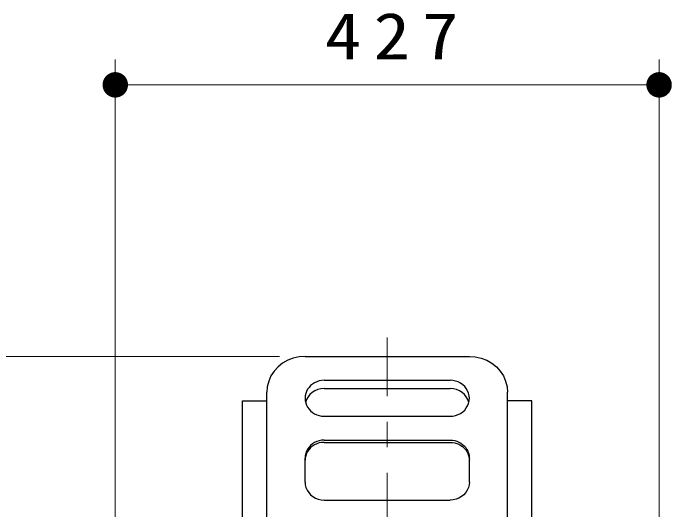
# Model space of a CAD drawing. Units: millimetres on the paper, scale 1:20. Extents: x -365 to 0, y 0 to 257.
# Drawn here: x -209.53 to -183.67, y 132.47 to 151.96 of the extents above; entities that cross this region are included whole.
import ezdxf

# ---------------------------------------------------------------- set-up
doc = ezdxf.new("R2010")
doc.units = ezdxf.units.MM
doc.linetypes.add('USER2', pattern=[6, 3, -1, 1, -1])
doc.layers.add('LY_1', color=7, linetype='Continuous', lineweight=13)
doc.styles.add('ＭＳ ゴシック', font='')
doc.styles.get('ＭＳ ゴシック').set_extended_font_data('MS Gothic')

# ---------------------------------------------------------------- blocks, each defined once
blk = doc.blocks.new('filled_dot')
at = {"color": 0, "linetype": 'Continuous', "lineweight": -2, "const_width": 1.25}
blk.add_lwpolyline([(-0.625, 0, 1), (0.625, 0, 1)], format="xyb", close=True, dxfattribs=at)

msp = doc.modelspace()

# ---------------------------------------------------------------- linework, layer by layer
at = {"layer": 'LY_1'}
for p, q in [((-205.52, 118.614), (-205.52, 150.146)), ((-184.17, 118.614), (-184.17, 150.146)), ((-205.52, 149.146), (-184.17, 149.146)), ((-199.07, 138.489), (-238.345, 138.489))]:
    msp.add_line(p, q, dxfattribs=at)
at = {"layer": 'LY_1', "linetype": 'USER2'}
msp.add_line((-194.845, 64.923), (-194.845, 139.231), dxfattribs=at)
at = {"layer": 'LY_1', "lineweight": 25}
for p, q in [((-198.07, 138.489), (-191.62, 138.489)), ((-197.32, 137.549), (-192.37, 137.549)), ((-199.57, 113.989), (-199.57, 137.08)), ((-197.32, 137.224), (-192.37, 137.224)), ((-190.12, 113.989), (-190.12, 137.08)), ((-200.52, 111.239), (-200.52, 136.739)), ((-200.52, 136.739), (-199.57, 136.739)), ((-189.17, 136.739), (-190.12, 136.739)), ((-189.17, 111.239), (-189.17, 136.739)), ((-197.32, 136.14), (-192.37, 136.14)), ((-197.32, 135.2), (-192.37, 135.2)), ((-197.32, 135.115), (-192.37, 135.115)), ((-198.07, 133.556), (-198.07, 134.495)), ((-191.62, 133.556), (-191.62, 134.495)), ((-197.32, 132.851), (-192.37, 132.851))]:
    msp.add_line(p, q, dxfattribs=at)
for points in [[(-198.07, 138.489), (-198.305, 138.472), (-198.534, 138.42), (-198.751, 138.335), (-198.952, 138.22), (-199.131, 138.076), (-199.284, 137.908), (-199.407, 137.719), (-199.497, 137.515), (-199.552, 137.3), (-199.57, 137.08)], [(-191.62, 138.489), (-191.386, 138.472), (-191.157, 138.42), (-190.939, 138.335), (-190.739, 138.22), (-190.56, 138.076), (-190.407, 137.908), (-190.284, 137.719), (-190.194, 137.515), (-190.139, 137.3), (-190.12, 137.08)], [(-197.32, 137.549), (-197.418, 137.543), (-197.514, 137.525), (-197.607, 137.496), (-197.695, 137.455), (-197.777, 137.404), (-197.851, 137.343), (-197.915, 137.274), (-197.97, 137.197), (-198.013, 137.114), (-198.045, 137.027), (-198.064, 136.937), (-198.07, 136.845), (-198.064, 136.753), (-198.045, 136.662), (-198.013, 136.575), (-197.97, 136.492), (-197.915, 136.416), (-197.851, 136.346), (-197.777, 136.285), (-197.695, 136.234), (-197.607, 136.193), (-197.514, 136.164), (-197.418, 136.146), (-197.32, 136.14)], [(-192.37, 136.14), (-192.263, 136.147), (-192.159, 136.168), (-192.059, 136.204), (-191.965, 136.252), (-191.879, 136.312), (-191.803, 136.383), (-191.739, 136.464), (-191.688, 136.552), (-191.651, 136.646), (-191.628, 136.744), (-191.62, 136.845), (-191.628, 136.945), (-191.651, 137.043), (-191.688, 137.137), (-191.739, 137.226), (-191.803, 137.306), (-191.879, 137.377), (-191.965, 137.437), (-192.059, 137.486), (-192.159, 137.521), (-192.263, 137.542), (-192.37, 137.549)], [(-197.32, 137.224), (-197.445, 137.215), (-197.566, 137.185), (-197.681, 137.138), (-197.785, 137.072), (-197.877, 136.992), (-197.953, 136.898), (-198.011, 136.794), (-198.05, 136.682)], [(-191.64, 136.682), (-191.679, 136.794), (-191.738, 136.898), (-191.814, 136.992), (-191.905, 137.072), (-192.009, 137.138), (-192.124, 137.185), (-192.245, 137.215), (-192.37, 137.224)], [(-197.32, 135.2), (-197.418, 135.194), (-197.514, 135.176), (-197.607, 135.146), (-197.695, 135.106), (-197.777, 135.054), (-197.851, 134.994), (-197.915, 134.924), (-197.97, 134.848), (-198.013, 134.765), (-198.045, 134.678), (-198.064, 134.587), (-198.07, 134.495)], [(-197.32, 135.115), (-197.418, 135.109), (-197.514, 135.091), (-197.607, 135.061), (-197.695, 135.02), (-197.777, 134.969), (-197.851, 134.908), (-197.915, 134.839), (-197.97, 134.762), (-198.013, 134.68), (-198.045, 134.592), (-198.064, 134.502), (-198.07, 134.41)], [(-192.37, 135.2), (-192.282, 135.195), (-192.195, 135.181), (-192.111, 135.157), (-192.03, 135.123), (-191.954, 135.081), (-191.883, 135.031), (-191.819, 134.974), (-191.763, 134.91), (-191.716, 134.84), (-191.677, 134.765), (-191.648, 134.687), (-191.629, 134.606), (-191.622, 134.551), (-191.62, 134.495)], [(-192.37, 135.115), (-192.282, 135.11), (-192.195, 135.095), (-192.111, 135.071), (-192.03, 135.038), (-191.954, 134.996), (-191.883, 134.946), (-191.819, 134.888), (-191.763, 134.824), (-191.716, 134.754), (-191.677, 134.68), (-191.648, 134.601), (-191.629, 134.52), (-191.622, 134.465), (-191.62, 134.41)], [(-198.07, 133.556), (-198.061, 133.445), (-198.033, 133.338), (-197.988, 133.236), (-197.927, 133.141), (-197.851, 133.057), (-197.761, 132.985), (-197.661, 132.928), (-197.552, 132.885), (-197.438, 132.86), (-197.32, 132.851)], [(-191.62, 133.556), (-191.629, 133.445), (-191.657, 133.338), (-191.702, 133.236), (-191.763, 133.141), (-191.84, 133.057), (-191.929, 132.985), (-192.03, 132.928), (-192.138, 132.885), (-192.253, 132.86), (-192.37, 132.851)]]:
    msp.add_lwpolyline(points, dxfattribs=at)

# ---------------------------------------------------------------- block references
at = {"layer": 'LY_1', "xscale": 0.4, "yscale": 0.4}
msp.add_blockref('filled_dot', (-205.52, 149.146), dxfattribs=at)
at = {"layer": 'LY_1', "xscale": 0.4, "yscale": 0.4, "rotation": 180}
msp.add_blockref('filled_dot', (-184.17, 149.146), dxfattribs=at)

# ---------------------------------------------------------------- texts
at = {"layer": 'LY_1', "insert": (-194.429, 150.146), "char_height": 1.833, "attachment_point": 8, "style": 'ＭＳ ゴシック'}
msp.add_mtext('\\T1.33;\\W1.15;427', dxfattribs=at)

doc.saveas('drawing.dxf')
